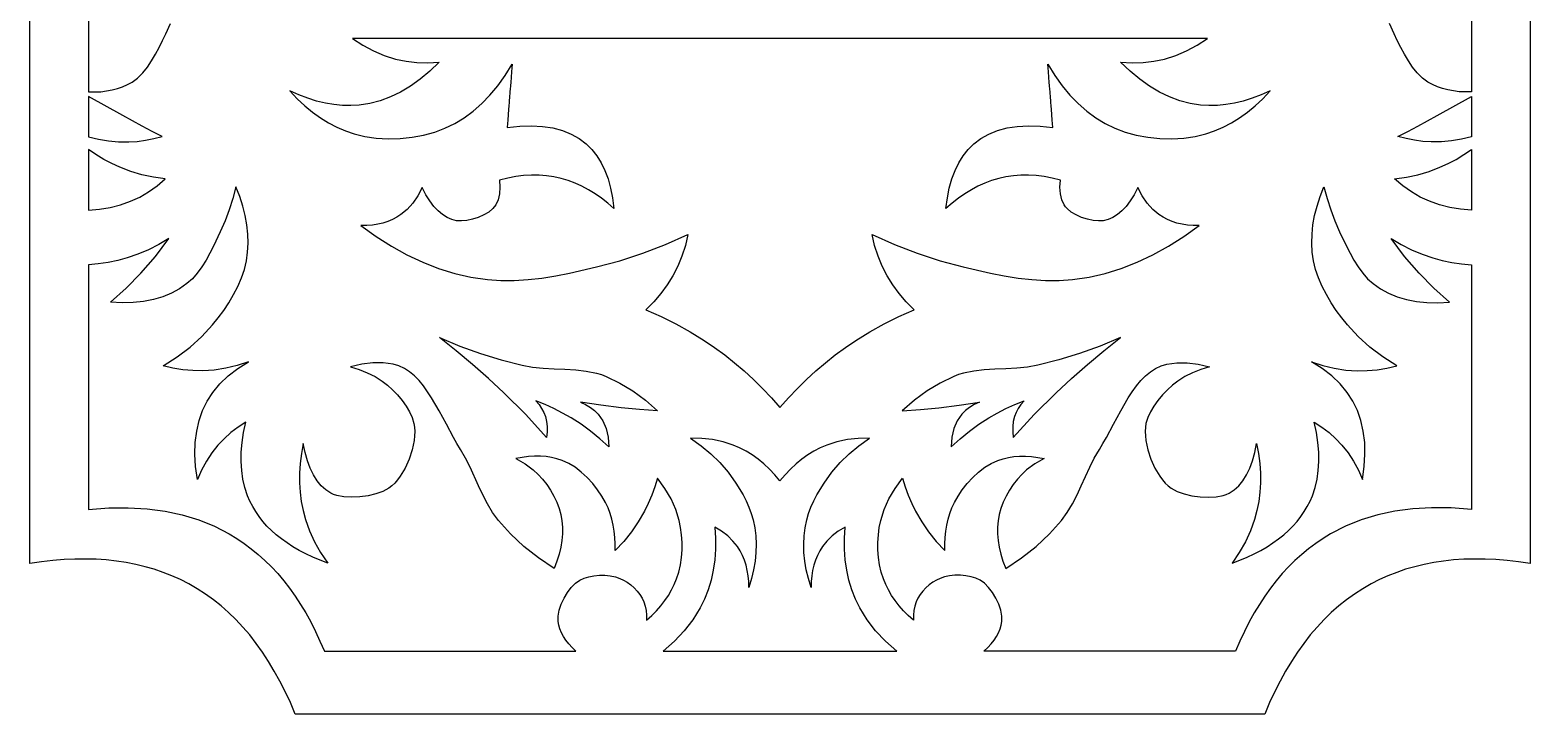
# Model space of a CAD drawing. Header units: millimetres. Extents: x 189 to 581, y 67 to 416.
# Drawn here: x 516.7 to 580.5, y 222.2 to 251.4 of the extents above; entities that cross this region are included whole.
import ezdxf

# ---------------------------------------------------------------- set-up
doc = ezdxf.new("R2010")
doc.units = ezdxf.units.MM
doc.layers.get('0').update_dxf_attribs({"linetype": 'CONTINUOUS', "true_color": 0xffffff})

msp = doc.modelspace()

# ---------------------------------------------------------------- linework, layer by layer
at = {"linetype": 'CONTINUOUS', "true_color": 0xffffff}
for points in [[(516.667, 228.627), (516.667, 274.875), (516.667, 321.122)], [(580.545, 274.875), (580.545, 228.627), (580.052, 228.7), (579.57, 228.755), (579.095, 228.792), (578.63, 228.815), (578.175, 228.817), (577.73, 228.807), (577.292, 228.777), (576.865, 228.732), (576.447, 228.67), (576.04, 228.59), (575.64, 228.492), (575.25, 228.38), (574.87, 228.25), (574.497, 228.105), (574.135, 227.94), (573.782, 227.76), (573.422, 227.552), (573.072, 227.327), (572.732, 227.082), (572.402, 226.82), (572.082, 226.537), (571.775, 226.237), (571.475, 225.92), (571.187, 225.582), (570.91, 225.225), (570.642, 224.852), (570.385, 224.457), (570.137, 224.047), (569.9, 223.617), (569.675, 223.167), (569.457, 222.7), (569.252, 222.215), (548.605, 222.215), (527.96, 222.215), (527.755, 222.7), (527.537, 223.167), (527.31, 223.617), (527.072, 224.047), (526.827, 224.457), (526.567, 224.852), (526.3, 225.225), (526.022, 225.582), (525.735, 225.92), (525.435, 226.237), (525.127, 226.537), (524.807, 226.82), (524.477, 227.082), (524.137, 227.327), (523.787, 227.552), (523.427, 227.76), (523.075, 227.94), (522.712, 228.105), (522.342, 228.25), (521.962, 228.38), (521.572, 228.492), (521.172, 228.59), (520.762, 228.67), (520.345, 228.732), (519.917, 228.777), (519.482, 228.807), (519.035, 228.817), (518.58, 228.815), (518.117, 228.792), (517.642, 228.755), (517.16, 228.7), (516.667, 228.627), (516.667, 228.627), (516.667, 228.627)], [(519.155, 270.492), (519.155, 248.717), (519.422, 248.715), (519.682, 248.727), (519.93, 248.757), (520.167, 248.8), (520.392, 248.86), (520.61, 248.937), (520.815, 249.03), (521.012, 249.137), (521.25, 249.31), (521.467, 249.525), (521.665, 249.77), (521.847, 250.04), (522.012, 250.325), (522.17, 250.617), (522.315, 250.91), (522.455, 251.192), (522.652, 251.635)], [(578.055, 270.492), (578.055, 248.717), (577.787, 248.715), (577.53, 248.727), (577.282, 248.757), (577.045, 248.8), (576.817, 248.86), (576.6, 248.937), (576.395, 249.03), (576.197, 249.137), (575.96, 249.31), (575.742, 249.525), (575.545, 249.77), (575.365, 250.04), (575.197, 250.325), (575.042, 250.617), (574.895, 250.91), (574.755, 251.192), (574.557, 251.635)], [(537.197, 249.895), (537.185, 249.735), (537.172, 249.59), (537.152, 249.337), (537.137, 249.135), (537.125, 248.97), (537.115, 248.837), (537.105, 248.73), (537.097, 248.635), (537.092, 248.55), (537.085, 248.465), (537.077, 248.372), (537.067, 248.262), (537.057, 248.13), (537.045, 247.965), (537.03, 247.762), (537.01, 247.512), (536.997, 247.367), (536.985, 247.207), (537.522, 247.262), (538.027, 247.277), (538.497, 247.25), (538.935, 247.182), (539.337, 247.075), (539.71, 246.925), (540.047, 246.735), (540.35, 246.502), (540.587, 246.267), (540.8, 246), (540.985, 245.702), (541.147, 245.372), (541.282, 245.012), (541.392, 244.622), (541.477, 244.2), (541.535, 243.745), (541.272, 243.977), (541.007, 244.19), (540.735, 244.382), (540.455, 244.552), (540.172, 244.702), (539.885, 244.832), (539.59, 244.94), (539.292, 245.027), (538.982, 245.095), (538.667, 245.142), (538.347, 245.165), (538.022, 245.17), (537.69, 245.15), (537.355, 245.11), (537.012, 245.047), (536.665, 244.965), (536.682, 244.655), (536.662, 244.375), (536.602, 244.125), (536.505, 243.907), (536.377, 243.745), (536.202, 243.6), (535.992, 243.475), (535.757, 243.372), (535.515, 243.292), (535.27, 243.242), (535.04, 243.222), (534.837, 243.232), (534.63, 243.282), (534.427, 243.367), (534.232, 243.49), (534.045, 243.65), (533.862, 243.842), (533.69, 244.072), (533.522, 244.34), (533.362, 244.642), (533.182, 244.29), (532.972, 243.98), (532.732, 243.712), (532.465, 243.49), (532.29, 243.375), (532.102, 243.277), (531.905, 243.197), (531.697, 243.132), (531.48, 243.082), (531.25, 243.047), (531.01, 243.03), (530.76, 243.027), (531.407, 242.557), (532.062, 242.14), (532.722, 241.775), (533.392, 241.46), (534.07, 241.197), (534.755, 240.987), (535.445, 240.827), (536.145, 240.72), (536.712, 240.68), (537.292, 240.68), (537.88, 240.72), (538.467, 240.79), (539.057, 240.885), (539.645, 240.997), (540.797, 241.26), (541.787, 241.525), (542.767, 241.845), (543.732, 242.217), (544.685, 242.645), (544.575, 242.177), (544.43, 241.727), (544.255, 241.295), (544.045, 240.882), (543.805, 240.495), (543.535, 240.125), (543.23, 239.772), (542.895, 239.44), (543.545, 239.155), (544.175, 238.84), (544.787, 238.5), (545.38, 238.13), (545.822, 237.83), (546.252, 237.512), (546.672, 237.18), (547.08, 236.83), (547.477, 236.465), (547.865, 236.085), (548.24, 235.687), (548.605, 235.272), (548.97, 235.687), (549.345, 236.085), (549.732, 236.465), (550.13, 236.83), (550.537, 237.18), (550.957, 237.512), (551.39, 237.83), (551.832, 238.13), (552.425, 238.5), (553.037, 238.84), (553.667, 239.155), (554.315, 239.44), (553.98, 239.772), (553.677, 240.125), (553.407, 240.495), (553.167, 240.882), (552.957, 241.295), (552.78, 241.727), (552.635, 242.177), (552.525, 242.645), (553.477, 242.217), (554.445, 241.845), (555.422, 241.525), (556.412, 241.26), (557.565, 240.997), (558.152, 240.885), (558.742, 240.79), (559.332, 240.72), (559.917, 240.68), (560.497, 240.68), (561.065, 240.72), (561.765, 240.827), (562.457, 240.987), (563.14, 241.197), (563.817, 241.46), (564.487, 241.775), (565.15, 242.14), (565.802, 242.557), (566.45, 243.027), (566.2, 243.03), (565.96, 243.047), (565.73, 243.082), (565.512, 243.132), (565.305, 243.197), (565.107, 243.277), (564.92, 243.375), (564.745, 243.49), (564.477, 243.712), (564.237, 243.98), (564.027, 244.29), (563.847, 244.642), (563.687, 244.34), (563.52, 244.072), (563.347, 243.842), (563.167, 243.65), (562.977, 243.49), (562.782, 243.367), (562.582, 243.282), (562.372, 243.232), (562.17, 243.222), (561.94, 243.242), (561.697, 243.292), (561.452, 243.372), (561.217, 243.475), (561.007, 243.6), (560.835, 243.745), (560.765, 243.825), (560.707, 243.907), (560.61, 244.125), (560.55, 244.375), (560.53, 244.655), (560.547, 244.965), (560.2, 245.047), (559.857, 245.11), (559.52, 245.15), (559.19, 245.17), (558.865, 245.165), (558.545, 245.142), (558.23, 245.095), (557.92, 245.027), (557.62, 244.94), (557.327, 244.832), (557.037, 244.702), (556.755, 244.552), (556.477, 244.382), (556.205, 244.19), (555.937, 243.977), (555.675, 243.745), (555.735, 244.2), (555.817, 244.622), (555.927, 245.012), (556.065, 245.372), (556.225, 245.702), (556.412, 246), (556.622, 246.267), (556.86, 246.502), (557.162, 246.735), (557.5, 246.925), (557.872, 247.075), (558.275, 247.182), (558.712, 247.25), (559.185, 247.277), (559.69, 247.262), (560.227, 247.207), (560.215, 247.367), (560.202, 247.512), (560.182, 247.762), (560.167, 247.967), (560.155, 248.13), (560.142, 248.262), (560.135, 248.372), (560.127, 248.465), (560.12, 248.55), (560.112, 248.635), (560.105, 248.727), (560.097, 248.837), (560.085, 248.97), (560.072, 249.135), (560.057, 249.337), (560.037, 249.587), (560.025, 249.735), (560.012, 249.895), (560.31, 249.417), (560.625, 248.98), (560.955, 248.58), (561.305, 248.22), (561.67, 247.897), (562.052, 247.615), (562.452, 247.372), (562.87, 247.17), (563.307, 247.007), (563.78, 246.88), (564.275, 246.79), (564.785, 246.737), (565.295, 246.725), (565.8, 246.75), (566.285, 246.82), (566.742, 246.93), (567.112, 247.057), (567.475, 247.212), (567.827, 247.397), (568.175, 247.612), (568.512, 247.857), (568.842, 248.13), (569.162, 248.43), (569.477, 248.762), (569.092, 248.59), (568.712, 248.445), (568.337, 248.327), (567.965, 248.24), (567.597, 248.177), (567.232, 248.145), (566.872, 248.137), (566.517, 248.16), (566.07, 248.23), (565.627, 248.345), (565.192, 248.505), (564.762, 248.71), (564.34, 248.96), (563.925, 249.257), (563.515, 249.597), (563.112, 249.985), (563.597, 249.957), (564.07, 249.97), (564.53, 250.025), (564.982, 250.12), (565.457, 250.267), (565.92, 250.462), (566.37, 250.705), (566.807, 250.995), (548.605, 250.995), (530.405, 250.995), (530.842, 250.705), (531.292, 250.462), (531.755, 250.267), (532.23, 250.12), (532.68, 250.025), (533.142, 249.97), (533.615, 249.957), (534.097, 249.985), (533.695, 249.597), (533.287, 249.257), (532.872, 248.96), (532.45, 248.71), (532.02, 248.505), (531.585, 248.345), (531.142, 248.23), (530.692, 248.16), (530.337, 248.137), (529.977, 248.145), (529.612, 248.177), (529.245, 248.24), (528.872, 248.327), (528.497, 248.445), (528.117, 248.59), (527.732, 248.762), (528.047, 248.43), (528.37, 248.13), (528.7, 247.857), (529.037, 247.612), (529.382, 247.397), (529.737, 247.212), (530.097, 247.057), (530.467, 246.93), (530.925, 246.82), (531.412, 246.75), (531.915, 246.725), (532.427, 246.737), (532.935, 246.79), (533.43, 246.88), (533.902, 247.007), (534.34, 247.17), (534.757, 247.372), (535.157, 247.615), (535.54, 247.897), (535.905, 248.22), (536.255, 248.58), (536.585, 248.98), (536.9, 249.417), (537.197, 249.895), (537.197, 249.895), (537.197, 249.895)], [(522.292, 246.822), (521.865, 247.032), (521.45, 247.257), (520.622, 247.717), (519.155, 248.525), (519.155, 246.807), (519.585, 246.702), (520.012, 246.632), (520.442, 246.595), (520.87, 246.59), (521.225, 246.612), (521.582, 246.66), (521.937, 246.73), (522.292, 246.822), (522.292, 246.822), (522.292, 246.822)], [(574.92, 246.822), (575.345, 247.032), (575.762, 247.257), (576.587, 247.717), (578.055, 248.525), (578.055, 246.807), (577.625, 246.702), (577.197, 246.632), (576.77, 246.595), (576.342, 246.59), (575.987, 246.612), (575.63, 246.66), (575.275, 246.73), (574.92, 246.822), (574.92, 246.822), (574.92, 246.822)], [(522.43, 245.012), (521.927, 245.085), (521.437, 245.192), (520.96, 245.332), (520.497, 245.507), (520.15, 245.665), (519.81, 245.845), (519.477, 246.045), (519.155, 246.265), (519.155, 243.682), (519.627, 243.717), (520.082, 243.792), (520.52, 243.905), (520.945, 244.057), (521.34, 244.24), (521.717, 244.462), (522.082, 244.72), (522.43, 245.012), (522.43, 245.012), (522.43, 245.012)], [(574.78, 245.012), (575.282, 245.085), (575.772, 245.192), (576.25, 245.332), (576.712, 245.507), (577.06, 245.665), (577.4, 245.845), (577.732, 246.045), (578.055, 246.265), (578.055, 243.682), (577.585, 243.717), (577.13, 243.792), (576.69, 243.905), (576.265, 244.057), (575.872, 244.24), (575.492, 244.462), (575.13, 244.72), (574.78, 245.012), (574.78, 245.012), (574.78, 245.012)], [(542.922, 226.212), (543.142, 226.412), (543.345, 226.617), (543.532, 226.83), (543.7, 227.047), (543.852, 227.27), (543.985, 227.5), (544.102, 227.735), (544.202, 227.975), (544.295, 228.265), (544.365, 228.567), (544.41, 228.882), (544.435, 229.205), (544.437, 229.527), (544.417, 229.847), (544.375, 230.16), (544.312, 230.46), (544.167, 230.93), (543.965, 231.385), (543.702, 231.827), (543.385, 232.26), (543.275, 231.892), (543.145, 231.535), (542.997, 231.187), (542.83, 230.85), (542.57, 230.405), (542.277, 229.977), (541.95, 229.567), (541.587, 229.18), (541.59, 229.465), (541.575, 229.74), (541.547, 230.007), (541.505, 230.267), (541.447, 230.517), (541.372, 230.76), (541.285, 230.995), (541.18, 231.22), (541.025, 231.497), (540.84, 231.772), (540.63, 232.04), (540.397, 232.292), (540.145, 232.522), (539.882, 232.725), (539.607, 232.892), (539.325, 233.02), (539.105, 233.09), (538.877, 233.145), (538.642, 233.18), (538.402, 233.197), (538.152, 233.197), (537.895, 233.182), (537.63, 233.147), (537.357, 233.095), (537.75, 232.872), (538.1, 232.612), (538.302, 232.425), (538.495, 232.215), (538.672, 231.987), (538.835, 231.747), (538.977, 231.495), (539.1, 231.237), (539.197, 230.977), (539.27, 230.72), (539.317, 230.45), (539.342, 230.177), (539.342, 229.897), (539.32, 229.612), (539.272, 229.322), (539.202, 229.027), (539.107, 228.725), (538.99, 228.42), (538.315, 228.865), (537.695, 229.355), (537.13, 229.885), (536.617, 230.46), (536.37, 230.8), (536.152, 231.165), (535.955, 231.547), (535.772, 231.94), (535.412, 232.73), (535.217, 233.115), (535.002, 233.485), (534.85, 233.737), (534.697, 234.002), (534.4, 234.562), (534.092, 235.132), (533.772, 235.685), (533.602, 235.947), (533.425, 236.19), (533.237, 236.417), (533.042, 236.617), (532.832, 236.792), (532.612, 236.937), (532.377, 237.047), (532.127, 237.12), (531.71, 237.172), (531.267, 237.172), (530.802, 237.117), (530.31, 237.007), (530.682, 236.897), (531.032, 236.757), (531.36, 236.59), (531.665, 236.395), (531.887, 236.222), (532.105, 236.025), (532.315, 235.81), (532.51, 235.577), (532.685, 235.337), (532.83, 235.09), (532.945, 234.842), (533.017, 234.597), (533.042, 234.432), (533.052, 234.255), (533.047, 234.067), (533.025, 233.872), (532.942, 233.472), (532.812, 233.072), (532.64, 232.687), (532.432, 232.342), (532.317, 232.187), (532.197, 232.05), (532.072, 231.93), (531.942, 231.832), (531.825, 231.762), (531.692, 231.7), (531.395, 231.592), (531.065, 231.512), (530.717, 231.462), (530.37, 231.447), (530.035, 231.467), (529.732, 231.527), (529.597, 231.572), (529.475, 231.63), (529.262, 231.77), (529.067, 231.942), (528.895, 232.155), (528.737, 232.4), (528.602, 232.682), (528.485, 233), (528.387, 233.352), (528.307, 233.742), (528.227, 233.312), (528.172, 232.892), (528.145, 232.475), (528.145, 232.067), (528.167, 231.665), (528.22, 231.267), (528.297, 230.88), (528.4, 230.497), (528.572, 230.017), (528.787, 229.547), (529.045, 229.09), (529.347, 228.642), (529.02, 228.767), (528.707, 228.9), (528.412, 229.04), (528.13, 229.187), (527.865, 229.34), (527.612, 229.502), (527.377, 229.672), (527.155, 229.847), (526.95, 230.03), (526.76, 230.222), (526.585, 230.42), (526.425, 230.625), (526.28, 230.837), (526.15, 231.057), (526.035, 231.282), (525.935, 231.517), (525.82, 231.86), (525.737, 232.215), (525.682, 232.585), (525.657, 232.97), (525.662, 233.37), (525.7, 233.782), (525.765, 234.21), (525.86, 234.652), (525.527, 234.437), (525.217, 234.202), (524.932, 233.945), (524.672, 233.67), (524.412, 233.34), (524.18, 232.987), (523.975, 232.607), (523.8, 232.205), (523.722, 232.757), (523.692, 233.287), (523.705, 233.787), (523.765, 234.265), (523.867, 234.715), (524.017, 235.14), (524.21, 235.54), (524.45, 235.912), (524.752, 236.282), (525.107, 236.622), (525.512, 236.932), (525.97, 237.212), (525.485, 237.057), (525, 236.942), (524.512, 236.87), (524.022, 236.84), (523.602, 236.847), (523.18, 236.885), (522.755, 236.955), (522.332, 237.055), (522.932, 237.43), (523.485, 237.842), (523.987, 238.297), (524.44, 238.79), (524.68, 239.09), (524.915, 239.407), (525.135, 239.737), (525.34, 240.082), (525.52, 240.432), (525.675, 240.792), (525.797, 241.152), (525.882, 241.515), (525.935, 241.89), (525.957, 242.272), (525.947, 242.66), (525.907, 243.052), (525.837, 243.45), (525.735, 243.855), (525.6, 244.262), (525.437, 244.677), (525.307, 244.18), (525.152, 243.695), (524.975, 243.222), (524.772, 242.76), (524.485, 242.152), (524.165, 241.547), (523.985, 241.262), (523.792, 240.997), (523.582, 240.757), (523.352, 240.55), (523.032, 240.327), (522.69, 240.14), (522.32, 239.987), (521.925, 239.872), (521.502, 239.79), (521.057, 239.745), (520.587, 239.737), (520.09, 239.762), (520.76, 240.36), (521.387, 240.997), (522.007, 241.712), (522.58, 242.467), (522.15, 242.215), (521.71, 241.992), (521.26, 241.805), (520.802, 241.647), (520.402, 241.54), (519.992, 241.455), (519.577, 241.392), (519.155, 241.352), (519.155, 230.925), (520.02, 230.992), (520.852, 231.002), (521.652, 230.957), (522.42, 230.855), (523.152, 230.697), (523.852, 230.485), (524.52, 230.215), (525.155, 229.887), (525.477, 229.692), (525.79, 229.482), (526.092, 229.255), (526.387, 229.015), (526.672, 228.757), (526.947, 228.485), (527.215, 228.195), (527.472, 227.892), (527.72, 227.572), (527.96, 227.237), (528.19, 226.885), (528.41, 226.52), (528.622, 226.137), (528.825, 225.737), (529.017, 225.325), (529.202, 224.895), (539.917, 224.895), (539.755, 225.05), (539.612, 225.207), (539.487, 225.365), (539.385, 225.522), (539.297, 225.68), (539.232, 225.837), (539.185, 225.997), (539.157, 226.157), (539.157, 226.387), (539.205, 226.635), (539.29, 226.892), (539.41, 227.147), (539.555, 227.387), (539.72, 227.605), (539.9, 227.785), (540.085, 227.92), (540.262, 228.002), (540.465, 228.065), (540.685, 228.105), (540.917, 228.127), (541.152, 228.125), (541.38, 228.105), (541.597, 228.06), (541.79, 227.995), (541.942, 227.92), (542.097, 227.825), (542.247, 227.712), (542.39, 227.587), (542.522, 227.45), (542.64, 227.302), (542.737, 227.15), (542.812, 226.992), (542.87, 226.812), (542.907, 226.622), (542.925, 226.422), (542.922, 226.212), (542.922, 226.212), (542.922, 226.212)], [(554.287, 226.212), (554.067, 226.412), (553.865, 226.617), (553.677, 226.83), (553.51, 227.047), (553.357, 227.27), (553.225, 227.5), (553.107, 227.735), (553.007, 227.975), (552.915, 228.265), (552.847, 228.567), (552.8, 228.882), (552.777, 229.205), (552.775, 229.527), (552.795, 229.847), (552.835, 230.16), (552.897, 230.46), (553.045, 230.93), (553.247, 231.385), (553.507, 231.827), (553.825, 232.26), (553.935, 231.892), (554.065, 231.535), (554.215, 231.187), (554.38, 230.85), (554.64, 230.405), (554.932, 229.977), (555.26, 229.567), (555.622, 229.18), (555.62, 229.465), (555.635, 229.74), (555.662, 230.007), (555.707, 230.267), (555.765, 230.517), (555.84, 230.76), (555.927, 230.995), (556.032, 231.22), (556.187, 231.497), (556.37, 231.772), (556.58, 232.04), (556.815, 232.292), (557.065, 232.522), (557.33, 232.725), (557.605, 232.892), (557.887, 233.02), (558.107, 233.09), (558.335, 233.145), (558.567, 233.18), (558.81, 233.197), (559.06, 233.197), (559.317, 233.182), (559.58, 233.147), (559.852, 233.095), (559.462, 232.872), (559.11, 232.612), (558.907, 232.425), (558.715, 232.215), (558.537, 231.987), (558.377, 231.747), (558.232, 231.495), (558.112, 231.237), (558.015, 230.977), (557.942, 230.72), (557.892, 230.45), (557.867, 230.177), (557.867, 229.897), (557.89, 229.612), (557.937, 229.322), (558.007, 229.027), (558.102, 228.725), (558.22, 228.42), (558.895, 228.865), (559.515, 229.355), (560.08, 229.885), (560.595, 230.46), (560.842, 230.8), (561.06, 231.165), (561.255, 231.547), (561.437, 231.94), (561.797, 232.73), (561.992, 233.115), (562.207, 233.485), (562.36, 233.737), (562.512, 234.002), (562.81, 234.562), (563.117, 235.132), (563.437, 235.685), (563.607, 235.947), (563.785, 236.19), (563.972, 236.417), (564.167, 236.617), (564.377, 236.792), (564.597, 236.937), (564.832, 237.047), (565.082, 237.12), (565.5, 237.172), (565.942, 237.172), (566.41, 237.117), (566.9, 237.007), (566.527, 236.897), (566.177, 236.757), (565.85, 236.59), (565.545, 236.395), (565.322, 236.222), (565.105, 236.025), (564.895, 235.81), (564.7, 235.577), (564.527, 235.337), (564.38, 235.09), (564.267, 234.842), (564.192, 234.597), (564.167, 234.432), (564.157, 234.255), (564.165, 234.067), (564.185, 233.872), (564.267, 233.472), (564.4, 233.072), (564.572, 232.687), (564.777, 232.342), (564.892, 232.187), (565.012, 232.05), (565.137, 231.93), (565.267, 231.832), (565.385, 231.762), (565.517, 231.7), (565.815, 231.592), (566.145, 231.512), (566.492, 231.462), (566.842, 231.447), (567.175, 231.467), (567.477, 231.527), (567.612, 231.572), (567.735, 231.63), (567.947, 231.77), (568.142, 231.942), (568.315, 232.155), (568.472, 232.4), (568.607, 232.682), (568.725, 233), (568.822, 233.352), (568.902, 233.742), (568.982, 233.312), (569.037, 232.892), (569.065, 232.475), (569.067, 232.067), (569.042, 231.665), (568.992, 231.267), (568.915, 230.88), (568.81, 230.497), (568.637, 230.017), (568.425, 229.547), (568.165, 229.09), (567.865, 228.642), (568.192, 228.767), (568.505, 228.9), (568.8, 229.04), (569.082, 229.187), (569.347, 229.34), (569.6, 229.502), (569.835, 229.672), (570.057, 229.847), (570.262, 230.03), (570.452, 230.222), (570.627, 230.42), (570.787, 230.625), (570.932, 230.837), (571.062, 231.057), (571.177, 231.282), (571.277, 231.517), (571.392, 231.86), (571.477, 232.215), (571.53, 232.585), (571.555, 232.97), (571.55, 233.37), (571.515, 233.782), (571.447, 234.21), (571.352, 234.652), (571.685, 234.437), (571.992, 234.202), (572.277, 233.945), (572.537, 233.67), (572.8, 233.34), (573.032, 232.987), (573.235, 232.607), (573.41, 232.205), (573.487, 232.757), (573.517, 233.287), (573.505, 233.787), (573.447, 234.265), (573.342, 234.715), (573.195, 235.14), (573, 235.54), (572.76, 235.912), (572.457, 236.282), (572.102, 236.622), (571.697, 236.932), (571.24, 237.212), (571.725, 237.057), (572.21, 236.942), (572.697, 236.87), (573.187, 236.84), (573.61, 236.847), (574.032, 236.885), (574.455, 236.955), (574.88, 237.055), (574.277, 237.43), (573.727, 237.842), (573.225, 238.297), (572.77, 238.79), (572.53, 239.09), (572.295, 239.407), (572.075, 239.737), (571.872, 240.082), (571.69, 240.432), (571.535, 240.792), (571.412, 241.152), (571.327, 241.515), (571.275, 241.89), (571.255, 242.272), (571.262, 242.66), (571.302, 243.052), (571.375, 243.45), (571.475, 243.855), (571.61, 244.262), (571.772, 244.677), (571.905, 244.18), (572.057, 243.695), (572.235, 243.222), (572.437, 242.76), (572.725, 242.152), (573.047, 241.547), (573.225, 241.262), (573.42, 240.997), (573.63, 240.757), (573.86, 240.55), (574.177, 240.327), (574.522, 240.14), (574.892, 239.987), (575.287, 239.872), (575.707, 239.79), (576.152, 239.745), (576.622, 239.737), (577.12, 239.762), (576.45, 240.36), (575.822, 240.997), (575.205, 241.712), (574.632, 242.467), (575.062, 242.215), (575.5, 241.992), (575.95, 241.805), (576.41, 241.647), (576.81, 241.54), (577.217, 241.455), (577.632, 241.392), (578.055, 241.352), (578.055, 230.925), (577.19, 230.992), (576.357, 231.002), (575.56, 230.957), (574.792, 230.855), (574.06, 230.697), (573.357, 230.485), (572.69, 230.215), (572.055, 229.887), (571.732, 229.692), (571.42, 229.482), (571.117, 229.255), (570.822, 229.015), (570.537, 228.757), (570.262, 228.485), (569.995, 228.195), (569.737, 227.892), (569.49, 227.572), (569.25, 227.237), (569.02, 226.885), (568.8, 226.52), (568.587, 226.137), (568.385, 225.737), (568.192, 225.325), (568.007, 224.895), (557.292, 224.895), (557.455, 225.05), (557.597, 225.207), (557.722, 225.365), (557.827, 225.522), (557.912, 225.68), (557.977, 225.837), (558.025, 225.997), (558.052, 226.157), (558.052, 226.387), (558.005, 226.635), (557.92, 226.892), (557.8, 227.147), (557.655, 227.387), (557.49, 227.605), (557.31, 227.785), (557.125, 227.92), (556.947, 228.002), (556.745, 228.065), (556.525, 228.105), (556.292, 228.127), (556.057, 228.125), (555.83, 228.105), (555.612, 228.06), (555.42, 227.995), (555.267, 227.92), (555.115, 227.825), (554.965, 227.712), (554.82, 227.587), (554.69, 227.45), (554.572, 227.302), (554.475, 227.15), (554.4, 226.992), (554.342, 226.812), (554.305, 226.622), (554.285, 226.422), (554.287, 226.212), (554.287, 226.212), (554.287, 226.212)], [(540.11, 235.5), (540.33, 235.397), (540.53, 235.28), (540.705, 235.145), (540.857, 234.992), (541.057, 234.71), (541.202, 234.385), (541.285, 234.015), (541.312, 233.602), (540.935, 233.945), (540.54, 234.265), (540.132, 234.56), (539.71, 234.83), (539.35, 235.035), (538.982, 235.225), (538.602, 235.397), (538.215, 235.552), (538.345, 235.395), (538.455, 235.232), (538.545, 235.062), (538.615, 234.885), (538.667, 234.677), (538.695, 234.46), (538.695, 234.235), (538.667, 234.002), (537.78, 234.972), (536.852, 235.9), (536.19, 236.515), (535.512, 237.112), (534.815, 237.69), (534.1, 238.25), (534.967, 237.892), (535.845, 237.577), (536.73, 237.305), (537.625, 237.075), (538.07, 236.995), (538.525, 236.95), (538.987, 236.925), (539.45, 236.905), (539.905, 236.875), (540.355, 236.825), (540.79, 236.735), (541, 236.672), (541.205, 236.595), (541.787, 236.315), (542.345, 235.977), (542.882, 235.58), (543.395, 235.125), (542.62, 235.182), (541.845, 235.257), (540.977, 235.367), (540.11, 235.5), (540.11, 235.5), (540.11, 235.5)], [(557.1, 235.5), (556.88, 235.397), (556.682, 235.28), (556.505, 235.145), (556.352, 234.992), (556.152, 234.71), (556.01, 234.385), (555.925, 234.015), (555.9, 233.602), (556.277, 233.945), (556.67, 234.265), (557.08, 234.56), (557.502, 234.83), (557.86, 235.035), (558.23, 235.225), (558.607, 235.397), (558.997, 235.552), (558.865, 235.395), (558.755, 235.232), (558.665, 235.062), (558.597, 234.885), (558.542, 234.677), (558.517, 234.46), (558.517, 234.235), (558.542, 234.002), (559.432, 234.972), (560.36, 235.9), (561.02, 236.515), (561.697, 237.112), (562.395, 237.69), (563.11, 238.25), (562.245, 237.892), (561.367, 237.577), (560.482, 237.305), (559.585, 237.075), (559.14, 236.995), (558.685, 236.95), (558.225, 236.925), (557.762, 236.905), (557.305, 236.875), (556.857, 236.825), (556.422, 236.735), (556.21, 236.672), (556.005, 236.595), (555.425, 236.315), (554.867, 235.977), (554.33, 235.58), (553.815, 235.125), (554.59, 235.182), (555.365, 235.257), (556.235, 235.367), (557.1, 235.5), (557.1, 235.5), (557.1, 235.5)], [(544.792, 233.965), (545.247, 233.647), (545.665, 233.3), (546.047, 232.925), (546.395, 232.522), (546.732, 232.055), (547.037, 231.552), (547.17, 231.292), (547.285, 231.027), (547.385, 230.76), (547.462, 230.492), (547.532, 230.152), (547.575, 229.805), (547.592, 229.455), (547.582, 229.095), (547.545, 228.732), (547.482, 228.362), (547.392, 227.987), (547.275, 227.607), (547.272, 227.86), (547.252, 228.102), (547.215, 228.335), (547.162, 228.557), (547.095, 228.77), (547.01, 228.97), (546.91, 229.162), (546.795, 229.345), (546.602, 229.585), (546.38, 229.805), (546.122, 230.002), (545.835, 230.182), (545.862, 229.7), (545.86, 229.232), (545.827, 228.78), (545.765, 228.342), (545.67, 227.917), (545.545, 227.507), (545.39, 227.112), (545.205, 226.732), (544.897, 226.232), (544.532, 225.76), (544.107, 225.312), (543.627, 224.895), (548.605, 224.895), (553.582, 224.895), (553.102, 225.312), (552.68, 225.76), (552.315, 226.232), (552.007, 226.732), (551.822, 227.112), (551.665, 227.507), (551.54, 227.917), (551.447, 228.342), (551.382, 228.78), (551.35, 229.232), (551.35, 229.7), (551.377, 230.182), (551.087, 230.002), (550.832, 229.805), (550.607, 229.585), (550.415, 229.345), (550.3, 229.162), (550.2, 228.97), (550.115, 228.77), (550.047, 228.557), (549.995, 228.335), (549.96, 228.102), (549.94, 227.86), (549.935, 227.607), (549.817, 227.987), (549.727, 228.362), (549.665, 228.732), (549.627, 229.095), (549.617, 229.455), (549.635, 229.805), (549.677, 230.152), (549.747, 230.492), (549.825, 230.76), (549.925, 231.027), (550.042, 231.292), (550.175, 231.552), (550.48, 232.055), (550.817, 232.522), (551.162, 232.925), (551.545, 233.3), (551.965, 233.647), (552.42, 233.965), (551.937, 233.957), (551.475, 233.905), (551.03, 233.81), (550.602, 233.67), (550.322, 233.55), (550.052, 233.412), (549.787, 233.252), (549.535, 233.072), (549.29, 232.872), (549.052, 232.65), (548.825, 232.41), (548.605, 232.147), (548.385, 232.41), (548.157, 232.65), (547.922, 232.872), (547.677, 233.072), (547.422, 233.252), (547.16, 233.412), (546.887, 233.55), (546.607, 233.67), (546.182, 233.81), (545.737, 233.905), (545.275, 233.957), (544.792, 233.965), (544.792, 233.965), (544.792, 233.965)]]:
    msp.add_lwpolyline(points, dxfattribs=at)

doc.saveas('drawing.dxf')
